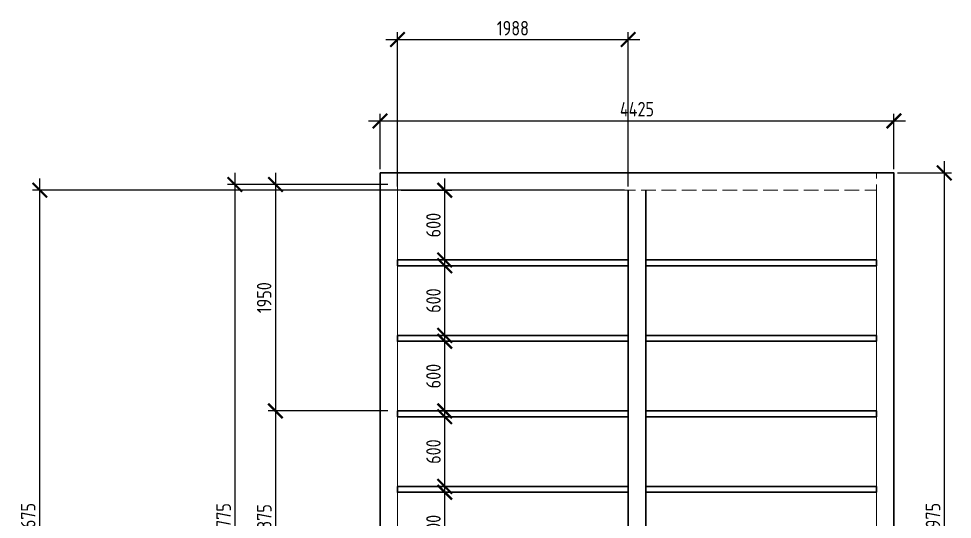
# Model space of a CAD drawing. Header units: millimetres. Extents: x 743280 to 1140305, y -337608 to -106611.
# Drawn here: x 970324 to 978363, y -282748 to -278438 of the extents above; entities that cross this region are included whole.
import ezdxf

# ---------------------------------------------------------------- set-up
doc = ezdxf.new("R2010")
doc.units = ezdxf.units.MM
doc.header["$PDMODE"] = 35
doc.linetypes.add('GOST2.303 4', pattern=[7, 5, -2, 0])
doc.layers.get('Defpoints').update_dxf_attribs({"color": 9})
for name, color, linetype, lineweight in [('НЕВИДИМЫЕ', 6, 'GOST2.303 4', 13), ('ОСНОВНЫЕ', 7, 'Continuous', 30), ('РАЗМЕРЫ', 42, 'Continuous', 13), ('СПДС_РАЗМЕРЫ', 42, 'Continuous', 13), ('ТОНКИЕ', 250, 'Continuous', 13)]:
    doc.layers.add(name, color=color, linetype=linetype, lineweight=lineweight)
doc.styles.add('GOST 2.304', font='CS_Gost2304.shx')
doc.dimstyles.new('СПДС', dxfattribs={"dimtxt": 2.5, "dimasz": 2.5, "dimexe": 1.25, "dimexo": 0.625, "dimtad": 1, "dimdec": 0, "dimtxsty": 'GOST 2.304', "dimblk": 'ARCHTICK', "dimblk1": 'ARCHTICK', "dimblk2": 'ARCHTICK', "dimcen": 2.5, "dimdle": 2, "dimadec": 0, "dimazin": 2, "dimtfac": 0.75, "dimtdec": 4, "dimtmove": 1, "dimatfit": 3, "dimfxl": 1, "dimtolj": 1, "dimarcsym": 1})

# ---------------------------------------------------------------- blocks, each defined once
blk = doc.blocks.new('_ArchTick')
at = {"color": 0, "linetype": 'ByBlock', "const_width": 0.15}
blk.add_lwpolyline([(-0.5, -0.5), (0.5, 0.5)], dxfattribs=at)
blk = doc.blocks.new('*D309')
at = {"layer": 'Defpoints', "color": 0, "transparency": 16777216}
for p in [(973534.9, -279865.2), (972184.9, -285640.2), (973534.9, -285640.2)]:
    blk.add_point(p, dxfattribs=at)
at = {"layer": 'РАЗМЕРЫ', "color": 0, "lineweight": -2, "transparency": 16777216}
for p, q in [((972184.9, -279765.2), (972184.9, -285740.2)), ((973503.7, -279865.2), (972122.4, -279865.2)), ((973503.7, -285640.2), (972122.4, -285640.2))]:
    blk.add_line(p, q, dxfattribs=at)
at = {"layer": 'РАЗМЕРЫ', "color": 0, "lineweight": -2, "transparency": 16777216, "xscale": 125, "yscale": 125, "zscale": 125}
for p, rotation in [((972184.9, -279865.2), 90), ((972184.9, -285640.2), 270)]:
    blk.add_blockref('_ArchTick', p, dxfattribs=dict(at, rotation=rotation))
at = {"layer": 'РАЗМЕРЫ', "color": 0, "transparency": 16777216, "insert": (972088.6, -282752.7), "char_height": 125, "attachment_point": 5, "rotation": 90, "style": 'GOST 2.304'}
blk.add_mtext('\\A1;5775', dxfattribs=at)
blk = doc.blocks.new('*D311')
at = {"layer": 'Defpoints', "color": 0, "transparency": 16777216}
for p in [(973534.9, -281815.2), (972534.9, -283690.2), (973534.9, -283690.2)]:
    blk.add_point(p, dxfattribs=at)
at = {"layer": 'РАЗМЕРЫ', "color": 0, "lineweight": -2, "transparency": 16777216}
for p, q in [((972534.9, -281715.2), (972534.9, -283790.2)), ((973503.7, -281815.2), (972472.4, -281815.2)), ((973503.7, -283690.2), (972472.4, -283690.2))]:
    blk.add_line(p, q, dxfattribs=at)
at = {"layer": 'РАЗМЕРЫ', "color": 0, "lineweight": -2, "transparency": 16777216, "xscale": 125, "yscale": 125, "zscale": 125}
for p, rotation in [((972534.9, -281815.2), 90), ((972534.9, -283690.2), 270)]:
    blk.add_blockref('_ArchTick', p, dxfattribs=dict(at, rotation=rotation))
at = {"layer": 'РАЗМЕРЫ', "color": 0, "transparency": 16777216, "insert": (972438.6, -282752.7), "char_height": 125, "attachment_point": 5, "rotation": 90, "style": 'GOST 2.304'}
blk.add_mtext('\\A1;1875', dxfattribs=at)
blk = doc.blocks.new('*D312')
at = {"layer": 'Defpoints', "color": 0, "transparency": 16777216}
for p in [(973534.9, -279865.2), (972534.9, -281815.2), (973534.9, -281815.2)]:
    blk.add_point(p, dxfattribs=at)
at = {"layer": 'РАЗМЕРЫ', "color": 0, "lineweight": -2, "transparency": 16777216}
for p, q in [((972534.9, -279765.2), (972534.9, -281915.2)), ((973503.7, -279865.2), (972472.4, -279865.2)), ((973503.7, -281815.2), (972472.4, -281815.2))]:
    blk.add_line(p, q, dxfattribs=at)
at = {"layer": 'РАЗМЕРЫ', "color": 0, "lineweight": -2, "transparency": 16777216, "xscale": 125, "yscale": 125, "zscale": 125}
for p, rotation in [((972534.9, -279865.2), 90), ((972534.9, -281815.2), 270)]:
    blk.add_blockref('_ArchTick', p, dxfattribs=dict(at, rotation=rotation))
at = {"layer": 'РАЗМЕРЫ', "color": 0, "transparency": 16777216, "insert": (972437.6, -280840.2), "char_height": 125, "attachment_point": 5, "rotation": 90, "style": 'GOST 2.304'}
blk.add_mtext('\\A1;1950', dxfattribs=at)
blk = doc.blocks.new('*D316')
at = {"layer": 'Defpoints', "color": 0, "transparency": 16777216}
for p in [(973534.9, -279865.2), (972184.9, -285640.2), (973534.9, -285640.2)]:
    blk.add_point(p, dxfattribs=at)
at = {"layer": 'РАЗМЕРЫ', "color": 0, "lineweight": -2, "transparency": 16777216}
for p, q in [((972184.9, -279765.2), (972184.9, -285740.2)), ((973503.7, -279865.2), (972122.4, -279865.2)), ((973503.7, -285640.2), (972122.4, -285640.2))]:
    blk.add_line(p, q, dxfattribs=at)
at = {"layer": 'РАЗМЕРЫ', "color": 0, "lineweight": -2, "transparency": 16777216, "xscale": 125, "yscale": 125, "zscale": 125}
for p, rotation in [((972184.9, -279865.2), 90), ((972184.9, -285640.2), 270)]:
    blk.add_blockref('_ArchTick', p, dxfattribs=dict(at, rotation=rotation))
at = {"layer": 'РАЗМЕРЫ', "color": 0, "transparency": 16777216, "insert": (972088.6, -282752.7), "char_height": 125, "attachment_point": 5, "rotation": 90, "style": 'GOST 2.304'}
blk.add_mtext('\\A1;5775', dxfattribs=at)
blk = doc.blocks.new('*D318')
at = {"layer": 'Defpoints', "color": 0, "transparency": 16777216}
for p in [(973534.9, -281815.2), (972534.9, -283690.2), (973534.9, -283690.2)]:
    blk.add_point(p, dxfattribs=at)
at = {"layer": 'РАЗМЕРЫ', "color": 0, "lineweight": -2, "transparency": 16777216}
for p, q in [((972534.9, -281715.2), (972534.9, -283790.2)), ((973503.7, -281815.2), (972472.4, -281815.2)), ((973503.7, -283690.2), (972472.4, -283690.2))]:
    blk.add_line(p, q, dxfattribs=at)
at = {"layer": 'РАЗМЕРЫ', "color": 0, "lineweight": -2, "transparency": 16777216, "xscale": 125, "yscale": 125, "zscale": 125}
for p, rotation in [((972534.9, -281815.2), 90), ((972534.9, -283690.2), 270)]:
    blk.add_blockref('_ArchTick', p, dxfattribs=dict(at, rotation=rotation))
at = {"layer": 'РАЗМЕРЫ', "color": 0, "transparency": 16777216, "insert": (972438.6, -282752.7), "char_height": 125, "attachment_point": 5, "rotation": 90, "style": 'GOST 2.304'}
blk.add_mtext('\\A1;1875', dxfattribs=at)
blk = doc.blocks.new('*D319')
at = {"layer": 'Defpoints', "color": 0, "transparency": 16777216}
for p in [(973534.9, -279865.2), (972534.9, -281815.2), (973534.9, -281815.2)]:
    blk.add_point(p, dxfattribs=at)
at = {"layer": 'РАЗМЕРЫ', "color": 0, "lineweight": -2, "transparency": 16777216}
for p, q in [((972534.9, -279765.2), (972534.9, -281915.2)), ((973503.7, -279865.2), (972472.4, -279865.2)), ((973503.7, -281815.2), (972472.4, -281815.2))]:
    blk.add_line(p, q, dxfattribs=at)
at = {"layer": 'РАЗМЕРЫ', "color": 0, "lineweight": -2, "transparency": 16777216, "xscale": 125, "yscale": 125, "zscale": 125}
for p, rotation in [((972534.9, -279865.2), 90), ((972534.9, -281815.2), 270)]:
    blk.add_blockref('_ArchTick', p, dxfattribs=dict(at, rotation=rotation))
at = {"layer": 'РАЗМЕРЫ', "color": 0, "transparency": 16777216, "insert": (972437.6, -280840.2), "char_height": 125, "attachment_point": 5, "rotation": 90, "style": 'GOST 2.304'}
blk.add_mtext('\\A1;1950', dxfattribs=at)
blk = doc.blocks.new('*D286')
at = {"layer": 'Defpoints', "color": 0, "transparency": 16777216}
for p in [(973534.9, -279865.2), (972184.9, -285640.2), (973534.9, -285640.2)]:
    blk.add_point(p, dxfattribs=at)
at = {"layer": 'РАЗМЕРЫ', "color": 0, "lineweight": -2, "transparency": 16777216}
for p, q in [((972184.9, -279765.2), (972184.9, -285740.2)), ((973503.7, -279865.2), (972122.4, -279865.2)), ((973503.7, -285640.2), (972122.4, -285640.2))]:
    blk.add_line(p, q, dxfattribs=at)
at = {"layer": 'РАЗМЕРЫ', "color": 0, "lineweight": -2, "transparency": 16777216, "xscale": 125, "yscale": 125, "zscale": 125}
for p, rotation in [((972184.9, -279865.2), 90), ((972184.9, -285640.2), 270)]:
    blk.add_blockref('_ArchTick', p, dxfattribs=dict(at, rotation=rotation))
at = {"layer": 'РАЗМЕРЫ', "color": 0, "transparency": 16777216, "insert": (972088.6, -282752.7), "char_height": 125, "attachment_point": 5, "rotation": 90, "style": 'GOST 2.304'}
blk.add_mtext('\\A1;5775', dxfattribs=at)
blk = doc.blocks.new('*D288')
at = {"layer": 'Defpoints', "color": 0, "transparency": 16777216}
for p in [(973534.9, -281815.2), (972534.9, -283690.2), (973534.9, -283690.2)]:
    blk.add_point(p, dxfattribs=at)
at = {"layer": 'РАЗМЕРЫ', "color": 0, "lineweight": -2, "transparency": 16777216}
for p, q in [((972534.9, -281715.2), (972534.9, -283790.2)), ((973503.7, -281815.2), (972472.4, -281815.2)), ((973503.7, -283690.2), (972472.4, -283690.2))]:
    blk.add_line(p, q, dxfattribs=at)
at = {"layer": 'РАЗМЕРЫ', "color": 0, "lineweight": -2, "transparency": 16777216, "xscale": 125, "yscale": 125, "zscale": 125}
for p, rotation in [((972534.9, -281815.2), 90), ((972534.9, -283690.2), 270)]:
    blk.add_blockref('_ArchTick', p, dxfattribs=dict(at, rotation=rotation))
at = {"layer": 'РАЗМЕРЫ', "color": 0, "transparency": 16777216, "insert": (972438.6, -282752.7), "char_height": 125, "attachment_point": 5, "rotation": 90, "style": 'GOST 2.304'}
blk.add_mtext('\\A1;1875', dxfattribs=at)
blk = doc.blocks.new('*D289')
at = {"layer": 'Defpoints', "color": 0, "transparency": 16777216}
for p in [(973534.9, -279865.2), (972534.9, -281815.2), (973534.9, -281815.2)]:
    blk.add_point(p, dxfattribs=at)
at = {"layer": 'РАЗМЕРЫ', "color": 0, "lineweight": -2, "transparency": 16777216}
for p, q in [((972534.9, -279765.2), (972534.9, -281915.2)), ((973503.7, -279865.2), (972472.4, -279865.2)), ((973503.7, -281815.2), (972472.4, -281815.2))]:
    blk.add_line(p, q, dxfattribs=at)
at = {"layer": 'РАЗМЕРЫ', "color": 0, "lineweight": -2, "transparency": 16777216, "xscale": 125, "yscale": 125, "zscale": 125}
for p, rotation in [((972534.9, -279865.2), 90), ((972534.9, -281815.2), 270)]:
    blk.add_blockref('_ArchTick', p, dxfattribs=dict(at, rotation=rotation))
at = {"layer": 'РАЗМЕРЫ', "color": 0, "transparency": 16777216, "insert": (972437.6, -280840.2), "char_height": 125, "attachment_point": 5, "rotation": 90, "style": 'GOST 2.304'}
blk.add_mtext('\\A1;1950', dxfattribs=at)
blk = doc.blocks.new('*D397')
at = {"layer": 'Defpoints', "color": 0, "transparency": 16777216}
for p in [(973534.9, -279865.2), (972184.9, -285640.2), (973534.9, -285640.2)]:
    blk.add_point(p, dxfattribs=at)
at = {"layer": 'РАЗМЕРЫ', "color": 0, "lineweight": -2, "transparency": 16777216}
for p, q in [((972184.9, -279765.2), (972184.9, -285740.2)), ((973503.7, -279865.2), (972122.4, -279865.2)), ((973503.7, -285640.2), (972122.4, -285640.2))]:
    blk.add_line(p, q, dxfattribs=at)
at = {"layer": 'РАЗМЕРЫ', "color": 0, "lineweight": -2, "transparency": 16777216, "xscale": 125, "yscale": 125, "zscale": 125}
for p, rotation in [((972184.9, -279865.2), 90), ((972184.9, -285640.2), 270)]:
    blk.add_blockref('_ArchTick', p, dxfattribs=dict(at, rotation=rotation))
at = {"layer": 'РАЗМЕРЫ', "color": 0, "transparency": 16777216, "insert": (972088.6, -282752.7), "char_height": 125, "attachment_point": 5, "rotation": 90, "style": 'GOST 2.304'}
blk.add_mtext('\\A1;5775', dxfattribs=at)
blk = doc.blocks.new('*D399')
at = {"layer": 'Defpoints', "color": 0, "transparency": 16777216}
for p in [(973534.9, -281815.2), (972534.9, -283690.2), (973534.9, -283690.2)]:
    blk.add_point(p, dxfattribs=at)
at = {"layer": 'РАЗМЕРЫ', "color": 0, "lineweight": -2, "transparency": 16777216}
for p, q in [((972534.9, -281715.2), (972534.9, -283790.2)), ((973503.7, -281815.2), (972472.4, -281815.2)), ((973503.7, -283690.2), (972472.4, -283690.2))]:
    blk.add_line(p, q, dxfattribs=at)
at = {"layer": 'РАЗМЕРЫ', "color": 0, "lineweight": -2, "transparency": 16777216, "xscale": 125, "yscale": 125, "zscale": 125}
for p, rotation in [((972534.9, -281815.2), 90), ((972534.9, -283690.2), 270)]:
    blk.add_blockref('_ArchTick', p, dxfattribs=dict(at, rotation=rotation))
at = {"layer": 'РАЗМЕРЫ', "color": 0, "transparency": 16777216, "insert": (972438.6, -282752.7), "char_height": 125, "attachment_point": 5, "rotation": 90, "style": 'GOST 2.304'}
blk.add_mtext('\\A1;1875', dxfattribs=at)
blk = doc.blocks.new('*D400')
at = {"layer": 'Defpoints', "color": 0, "transparency": 16777216}
for p in [(973534.9, -279865.2), (972534.9, -281815.2), (973534.9, -281815.2)]:
    blk.add_point(p, dxfattribs=at)
at = {"layer": 'РАЗМЕРЫ', "color": 0, "lineweight": -2, "transparency": 16777216}
for p, q in [((972534.9, -279765.2), (972534.9, -281915.2)), ((973503.7, -279865.2), (972472.4, -279865.2)), ((973503.7, -281815.2), (972472.4, -281815.2))]:
    blk.add_line(p, q, dxfattribs=at)
at = {"layer": 'РАЗМЕРЫ', "color": 0, "lineweight": -2, "transparency": 16777216, "xscale": 125, "yscale": 125, "zscale": 125}
for p, rotation in [((972534.9, -279865.2), 90), ((972534.9, -281815.2), 270)]:
    blk.add_blockref('_ArchTick', p, dxfattribs=dict(at, rotation=rotation))
at = {"layer": 'РАЗМЕРЫ', "color": 0, "transparency": 16777216, "insert": (972437.6, -280840.2), "char_height": 125, "attachment_point": 5, "rotation": 90, "style": 'GOST 2.304'}
blk.add_mtext('\\A1;1950', dxfattribs=at)
blk = doc.blocks.new('*D412')
at = {"layer": 'Defpoints', "color": 0, "ltscale": 50, "transparency": 16777216}
for p in [(977860.4, -279318.3), (973435.4, -279765.2), (977860.4, -279765.2)]:
    blk.add_point(p, dxfattribs=at)
at = {"layer": 'СПДС_РАЗМЕРЫ', "color": 0, "lineweight": -2, "ltscale": 50, "transparency": 16777216}
for p, q in [((973435.4, -279733.9), (973435.4, -279255.8)), ((977860.4, -279733.9), (977860.4, -279255.8)), ((973335.4, -279318.3), (977960.4, -279318.3))]:
    blk.add_line(p, q, dxfattribs=at)
at = {"layer": 'СПДС_РАЗМЕРЫ', "color": 0, "lineweight": -2, "ltscale": 50, "transparency": 16777216, "xscale": 125, "yscale": 125, "zscale": 125, "rotation": 180}
blk.add_blockref('_ArchTick', (973435.4, -279318.3), dxfattribs=at)
at = {"layer": 'СПДС_РАЗМЕРЫ', "color": 0, "lineweight": -2, "ltscale": 50, "transparency": 16777216, "xscale": 125, "yscale": 125, "zscale": 125}
blk.add_blockref('_ArchTick', (977860.4, -279318.3), dxfattribs=at)
at = {"layer": 'СПДС_РАЗМЕРЫ', "color": 0, "ltscale": 50, "transparency": 16777216, "insert": (975647.9, -279217.1), "char_height": 125, "attachment_point": 5, "style": 'GOST 2.304'}
blk.add_mtext('\\A1;4425', dxfattribs=at)
blk = doc.blocks.new('*D413')
at = {"layer": 'Defpoints', "color": 0, "ltscale": 50, "transparency": 16777216}
for p in [(977860.4, -279765.2), (977860.4, -285740.2), (978294.3, -285740.2)]:
    blk.add_point(p, dxfattribs=at)
at = {"layer": 'СПДС_РАЗМЕРЫ', "color": 0, "lineweight": -2, "ltscale": 50, "transparency": 16777216}
for p, q in [((978294.3, -279665.2), (978294.3, -285840.2)), ((977891.7, -279765.2), (978356.8, -279765.2)), ((977891.7, -285740.2), (978356.8, -285740.2))]:
    blk.add_line(p, q, dxfattribs=at)
at = {"layer": 'СПДС_РАЗМЕРЫ', "color": 0, "lineweight": -2, "ltscale": 50, "transparency": 16777216, "xscale": 125, "yscale": 125, "zscale": 125}
for p, rotation in [((978294.3, -279765.2), 90), ((978294.3, -285740.2), 270)]:
    blk.add_blockref('_ArchTick', p, dxfattribs=dict(at, rotation=rotation))
at = {"layer": 'СПДС_РАЗМЕРЫ', "color": 0, "ltscale": 50, "transparency": 16777216, "insert": (978196.9, -282752.7), "char_height": 125, "attachment_point": 5, "rotation": 90, "style": 'GOST 2.304'}
blk.add_mtext('\\A1;5975', dxfattribs=at)
blk = doc.blocks.new('*D418')
at = {"layer": 'Defpoints', "color": 0, "ltscale": 50, "transparency": 16777216}
for p in [(973585.4, -282515.2), (973992.6, -282515.2), (973585.4, -283115.2)]:
    blk.add_point(p, dxfattribs=at)
at = {"layer": 'СПДС_РАЗМЕРЫ', "color": 0, "lineweight": -2, "ltscale": 50, "transparency": 16777216}
for p, q in [((973992.6, -283215.2), (973992.6, -282415.2)), ((973616.7, -282515.2), (974055.1, -282515.2)), ((973616.7, -283115.2), (974055.1, -283115.2))]:
    blk.add_line(p, q, dxfattribs=at)
at = {"layer": 'СПДС_РАЗМЕРЫ', "color": 0, "lineweight": -2, "ltscale": 50, "transparency": 16777216, "xscale": 125, "yscale": 125, "zscale": 125}
for p, rotation in [((973992.6, -282515.2), 90), ((973992.6, -283115.2), 270)]:
    blk.add_blockref('_ArchTick', p, dxfattribs=dict(at, rotation=rotation))
at = {"layer": 'СПДС_РАЗМЕРЫ', "color": 0, "ltscale": 50, "transparency": 16777216, "insert": (973895.2, -282815.2), "char_height": 125, "attachment_point": 5, "rotation": 90, "style": 'GOST 2.304'}
blk.add_mtext('\\A1;600', dxfattribs=at)
blk = doc.blocks.new('*D419')
at = {"layer": 'Defpoints', "color": 0, "ltscale": 50, "transparency": 16777216}
for p in [(973585.4, -281865.2), (973992.6, -281865.2), (973585.4, -282465.2)]:
    blk.add_point(p, dxfattribs=at)
at = {"layer": 'СПДС_РАЗМЕРЫ', "color": 0, "lineweight": -2, "ltscale": 50, "transparency": 16777216}
for p, q in [((973992.6, -282565.2), (973992.6, -281765.2)), ((973616.7, -281865.2), (974055.1, -281865.2)), ((973616.7, -282465.2), (974055.1, -282465.2))]:
    blk.add_line(p, q, dxfattribs=at)
at = {"layer": 'СПДС_РАЗМЕРЫ', "color": 0, "lineweight": -2, "ltscale": 50, "transparency": 16777216, "xscale": 125, "yscale": 125, "zscale": 125}
for p, rotation in [((973992.6, -281865.2), 90), ((973992.6, -282465.2), 270)]:
    blk.add_blockref('_ArchTick', p, dxfattribs=dict(at, rotation=rotation))
at = {"layer": 'СПДС_РАЗМЕРЫ', "color": 0, "ltscale": 50, "transparency": 16777216, "insert": (973895.2, -282165.2), "char_height": 125, "attachment_point": 5, "rotation": 90, "style": 'GOST 2.304'}
blk.add_mtext('\\A1;600', dxfattribs=at)
blk = doc.blocks.new('*D420')
at = {"layer": 'Defpoints', "color": 0, "ltscale": 50, "transparency": 16777216}
for p in [(973585.4, -281215.2), (973992.6, -281215.2), (973585.4, -281815.2)]:
    blk.add_point(p, dxfattribs=at)
at = {"layer": 'СПДС_РАЗМЕРЫ', "color": 0, "lineweight": -2, "ltscale": 50, "transparency": 16777216}
for p, q in [((973992.6, -281915.2), (973992.6, -281115.2)), ((973616.7, -281215.2), (974055.1, -281215.2)), ((973616.7, -281815.2), (974055.1, -281815.2))]:
    blk.add_line(p, q, dxfattribs=at)
at = {"layer": 'СПДС_РАЗМЕРЫ', "color": 0, "lineweight": -2, "ltscale": 50, "transparency": 16777216, "xscale": 125, "yscale": 125, "zscale": 125}
for p, rotation in [((973992.6, -281215.2), 90), ((973992.6, -281815.2), 270)]:
    blk.add_blockref('_ArchTick', p, dxfattribs=dict(at, rotation=rotation))
at = {"layer": 'СПДС_РАЗМЕРЫ', "color": 0, "ltscale": 50, "transparency": 16777216, "insert": (973895.2, -281515.2), "char_height": 125, "attachment_point": 5, "rotation": 90, "style": 'GOST 2.304'}
blk.add_mtext('\\A1;600', dxfattribs=at)
blk = doc.blocks.new('*D421')
at = {"layer": 'Defpoints', "color": 0, "ltscale": 50, "transparency": 16777216}
for p in [(973585.4, -280565.2), (973992.6, -280565.2), (973585.4, -281165.2)]:
    blk.add_point(p, dxfattribs=at)
at = {"layer": 'СПДС_РАЗМЕРЫ', "color": 0, "lineweight": -2, "ltscale": 50, "transparency": 16777216}
for p, q in [((973992.6, -281265.2), (973992.6, -280465.2)), ((973616.7, -280565.2), (974055.1, -280565.2)), ((973616.7, -281165.2), (974055.1, -281165.2))]:
    blk.add_line(p, q, dxfattribs=at)
at = {"layer": 'СПДС_РАЗМЕРЫ', "color": 0, "lineweight": -2, "ltscale": 50, "transparency": 16777216, "xscale": 125, "yscale": 125, "zscale": 125}
for p, rotation in [((973992.6, -280565.2), 90), ((973992.6, -281165.2), 270)]:
    blk.add_blockref('_ArchTick', p, dxfattribs=dict(at, rotation=rotation))
at = {"layer": 'СПДС_РАЗМЕРЫ', "color": 0, "ltscale": 50, "transparency": 16777216, "insert": (973895.2, -280865.2), "char_height": 125, "attachment_point": 5, "rotation": 90, "style": 'GOST 2.304'}
blk.add_mtext('\\A1;600', dxfattribs=at)
blk = doc.blocks.new('*D422')
at = {"layer": 'Defpoints', "color": 0, "ltscale": 50, "transparency": 16777216}
for p in [(973585.4, -279915.2), (973992.6, -279915.2), (973585.4, -280515.2)]:
    blk.add_point(p, dxfattribs=at)
at = {"layer": 'СПДС_РАЗМЕРЫ', "color": 0, "lineweight": -2, "ltscale": 50, "transparency": 16777216}
for p, q in [((973992.6, -280615.2), (973992.6, -279815.2)), ((973616.7, -279915.2), (974055.1, -279915.2)), ((973616.7, -280515.2), (974055.1, -280515.2))]:
    blk.add_line(p, q, dxfattribs=at)
at = {"layer": 'СПДС_РАЗМЕРЫ', "color": 0, "lineweight": -2, "ltscale": 50, "transparency": 16777216, "xscale": 125, "yscale": 125, "zscale": 125}
for p, rotation in [((973992.6, -279915.2), 90), ((973992.6, -280515.2), 270)]:
    blk.add_blockref('_ArchTick', p, dxfattribs=dict(at, rotation=rotation))
at = {"layer": 'СПДС_РАЗМЕРЫ', "color": 0, "ltscale": 50, "transparency": 16777216, "insert": (973895.2, -280215.2), "char_height": 125, "attachment_point": 5, "rotation": 90, "style": 'GOST 2.304'}
blk.add_mtext('\\A1;600', dxfattribs=at)
blk = doc.blocks.new('*D515')
at = {"layer": 'Defpoints', "color": 0, "ltscale": 50, "transparency": 16777216}
for p in [(970505.8, -279915.2), (975572.9, -279915.2), (975572.9, -285590.2)]:
    blk.add_point(p, dxfattribs=at)
at = {"layer": 'ТОНКИЕ', "color": 0, "lineweight": -2, "ltscale": 50, "transparency": 16777216}
for p, q in [((970505.8, -285690.2), (970505.8, -279815.2)), ((975541.7, -279915.2), (970443.3, -279915.2)), ((975541.7, -285590.2), (970443.3, -285590.2))]:
    blk.add_line(p, q, dxfattribs=at)
at = {"layer": 'ТОНКИЕ', "color": 0, "lineweight": -2, "ltscale": 50, "transparency": 16777216, "xscale": 125, "yscale": 125, "zscale": 125}
for p, rotation in [((970505.8, -279915.2), 90), ((970505.8, -285590.2), 270)]:
    blk.add_blockref('_ArchTick', p, dxfattribs=dict(at, rotation=rotation))
at = {"layer": 'ТОНКИЕ', "color": 0, "ltscale": 50, "transparency": 16777216, "insert": (970405.8, -282752.7), "char_height": 125, "attachment_point": 5, "rotation": 90, "style": 'GOST 2.304'}
blk.add_mtext('\\A1;5675', dxfattribs=at)
blk = doc.blocks.new('*D516')
at = {"layer": 'Defpoints', "color": 0, "ltscale": 50, "transparency": 16777216}
for p in [(975572.9, -278617.1), (973585.4, -279915.2), (975572.9, -279915.2)]:
    blk.add_point(p, dxfattribs=at)
at = {"layer": 'ТОНКИЕ', "color": 0, "lineweight": -2, "ltscale": 50, "transparency": 16777216}
for p, q in [((973585.4, -279883.9), (973585.4, -278554.6)), ((975572.9, -279883.9), (975572.9, -278554.6)), ((973485.4, -278617.1), (975672.9, -278617.1))]:
    blk.add_line(p, q, dxfattribs=at)
at = {"layer": 'ТОНКИЕ', "color": 0, "lineweight": -2, "ltscale": 50, "transparency": 16777216, "xscale": 125, "yscale": 125, "zscale": 125, "rotation": 180}
blk.add_blockref('_ArchTick', (973585.4, -278617.1), dxfattribs=at)
at = {"layer": 'ТОНКИЕ', "color": 0, "lineweight": -2, "ltscale": 50, "transparency": 16777216, "xscale": 125, "yscale": 125, "zscale": 125}
blk.add_blockref('_ArchTick', (975572.9, -278617.1), dxfattribs=at)
at = {"layer": 'ТОНКИЕ', "color": 0, "ltscale": 50, "transparency": 16777216, "insert": (974579.2, -278519.7), "char_height": 125, "attachment_point": 5, "style": 'GOST 2.304'}
blk.add_mtext('\\A1;1988', dxfattribs=at)

msp = doc.modelspace()

# ---------------------------------------------------------------- linework, layer by layer
at = {"layer": 'НЕВИДИМЫЕ', "ltscale": 25}
for p, q in [((973585.4, -279915.2), (973585.4, -279765.2)), ((977710.4, -285590.2), (977710.4, -279765.2)), ((973585.4, -279915.2), (973585.4, -285740.2)), ((977710.4, -279915.2), (977710.4, -285740.2))]:
    msp.add_line(p, q, dxfattribs=at)
msp.add_lwpolyline([(977710.4, -285590.2), (973585.4, -285590.2), (973585.4, -279915.2), (977710.4, -279915.2)], close=True, dxfattribs=at)
at = {"layer": 'ОСНОВНЫЕ', "ltscale": 100}
for p, q in [((975572.9, -279915.2), (975572.9, -285590.2)), ((975722.9, -279915.2), (975722.9, -285590.2))]:
    msp.add_line(p, q, dxfattribs=at)
for points in [[(973435.4, -279765.2), (977860.4, -279765.2), (977860.4, -285740.2), (973435.4, -285740.2)], [(973585.4, -280515.2), (975572.9, -280515.2), (975572.9, -280565.2), (973585.4, -280565.2)], [(977710.4, -280515.2), (975722.9, -280515.2), (975722.9, -280565.2), (977710.4, -280565.2)], [(973585.4, -281165.2), (975572.9, -281165.2), (975572.9, -281215.2), (973585.4, -281215.2)], [(977710.4, -281165.2), (975722.9, -281165.2), (975722.9, -281215.2), (977710.4, -281215.2)], [(973585.4, -281815.2), (975572.9, -281815.2), (975572.9, -281865.2), (973585.4, -281865.2)], [(977710.4, -281815.2), (975722.9, -281815.2), (975722.9, -281865.2), (977710.4, -281865.2)], [(973585.4, -282465.2), (975572.9, -282465.2), (975572.9, -282515.2), (973585.4, -282515.2)], [(977710.4, -282465.2), (975722.9, -282465.2), (975722.9, -282515.2), (977710.4, -282515.2)]]:
    msp.add_lwpolyline(points, close=True, dxfattribs=at)

# ---------------------------------------------------------------- dimensions: what is measured, and where the dimension line sits
at = {"layer": 'РАЗМЕРЫ'}
for base, p1, p2, override, picture, middle in [((972184.9, -285640.2), (973534.9, -279865.2), (973534.9, -285640.2), {"dimscale": 50, "dimlfac": 1, "dimtxsty": 'GOST 2.304', "dimblk1": 'ArchTick', "dimblk2": 'ArchTick', "dimsah": 1, "dimtolj": 1}, '*D309', (972088.6, -282752.7)), ((972184.9, -285640.2), (973534.9, -279865.2), (973534.9, -285640.2), {"dimscale": 50}, '*D316', (972088.6, -282752.7)), ((972184.9, -285640.2), (973534.9, -279865.2), (973534.9, -285640.2), {"dimscale": 50}, '*D286', (972088.6, -282752.7)), ((972184.9, -285640.2), (973534.9, -279865.2), (973534.9, -285640.2), {"dimscale": 50}, '*D397', (972088.6, -282752.7)), ((972534.9, -281815.2), (973534.9, -279865.2), (973534.9, -281815.2), {"dimscale": 50, "dimlfac": 1, "dimtxsty": 'GOST 2.304', "dimblk1": 'ArchTick', "dimblk2": 'ArchTick', "dimsah": 1, "dimtolj": 1}, '*D312', (972437.6, -280840.2)), ((972534.9, -281815.2), (973534.9, -279865.2), (973534.9, -281815.2), {"dimscale": 50}, '*D319', (972437.6, -280840.2)), ((972534.9, -281815.2), (973534.9, -279865.2), (973534.9, -281815.2), {"dimscale": 50}, '*D289', (972437.6, -280840.2)), ((972534.9, -281815.2), (973534.9, -279865.2), (973534.9, -281815.2), {"dimscale": 50}, '*D400', (972437.6, -280840.2)), ((972534.9, -283690.2), (973534.9, -281815.2), (973534.9, -283690.2), {"dimscale": 50, "dimlfac": 1, "dimtxsty": 'GOST 2.304', "dimblk1": 'ArchTick', "dimblk2": 'ArchTick', "dimsah": 1, "dimtolj": 1}, '*D311', (972438.6, -282752.7)), ((972534.9, -283690.2), (973534.9, -281815.2), (973534.9, -283690.2), {"dimscale": 50}, '*D318', (972438.6, -282752.7)), ((972534.9, -283690.2), (973534.9, -281815.2), (973534.9, -283690.2), {"dimscale": 50}, '*D288', (972438.6, -282752.7)), ((972534.9, -283690.2), (973534.9, -281815.2), (973534.9, -283690.2), {"dimscale": 50}, '*D399', (972438.6, -282752.7))]:
    dim = msp.add_linear_dim(base=base, p1=p1, p2=p2, angle=270, dimstyle='СПДС', override=override, dxfattribs=at)
    dim.commit()
    dim.dimension.update_dxf_attribs({"geometry": picture, "text_midpoint": middle})
at = {"layer": 'СПДС_РАЗМЕРЫ', "ltscale": 50}
dim = msp.add_linear_dim(base=(977860.4, -279318.3), p1=(973435.4, -279765.2), p2=(977860.4, -279765.2), dimstyle='СПДС', override={"dimscale": 50}, dxfattribs=at)
dim.commit()
dim.dimension.update_dxf_attribs({"geometry": '*D412', "text_midpoint": (975647.9, -279217.1)})
for base, p1, p2, picture, middle in [((978294.3, -285740.2), (977860.4, -279765.2), (977860.4, -285740.2), '*D413', (978196.9, -282752.7)), ((973992.6, -279915.2), (973585.4, -280515.2), (973585.4, -279915.2), '*D422', (973895.2, -280215.2)), ((973992.6, -280565.2), (973585.4, -281165.2), (973585.4, -280565.2), '*D421', (973895.2, -280865.2)), ((973992.6, -281215.2), (973585.4, -281815.2), (973585.4, -281215.2), '*D420', (973895.2, -281515.2)), ((973992.6, -281865.2), (973585.4, -282465.2), (973585.4, -281865.2), '*D419', (973895.2, -282165.2)), ((973992.6, -282515.2), (973585.4, -283115.2), (973585.4, -282515.2), '*D418', (973895.2, -282815.2))]:
    dim = msp.add_linear_dim(base=base, p1=p1, p2=p2, angle=90, dimstyle='СПДС', override={"dimscale": 50}, dxfattribs=at)
    dim.commit()
    dim.dimension.update_dxf_attribs({"geometry": picture, "text_midpoint": middle})
at = {"layer": 'ТОНКИЕ', "ltscale": 50}
dim = msp.add_linear_dim(base=(975572.9242877, -278617.0704163), p1=(973585.4242877, -279915.1617771), p2=(975572.9242877, -279915.1617771), dimstyle='СПДС', override={"dimscale": 50}, dxfattribs=at)
dim.commit()
dim.dimension.update_dxf_attribs({"geometry": '*D516', "text_midpoint": (974579.1742877, -278519.7032903)})
dim = msp.add_linear_dim(base=(970505.8, -279915.2), p1=(975572.9, -285590.2), p2=(975572.9, -279915.2), angle=90, dimstyle='СПДС', override={"dimscale": 50}, dxfattribs=at)
dim.commit()
dim.dimension.update_dxf_attribs({"geometry": '*D515', "text_midpoint": (970405.8, -282752.7)})

doc.saveas('drawing.dxf')
